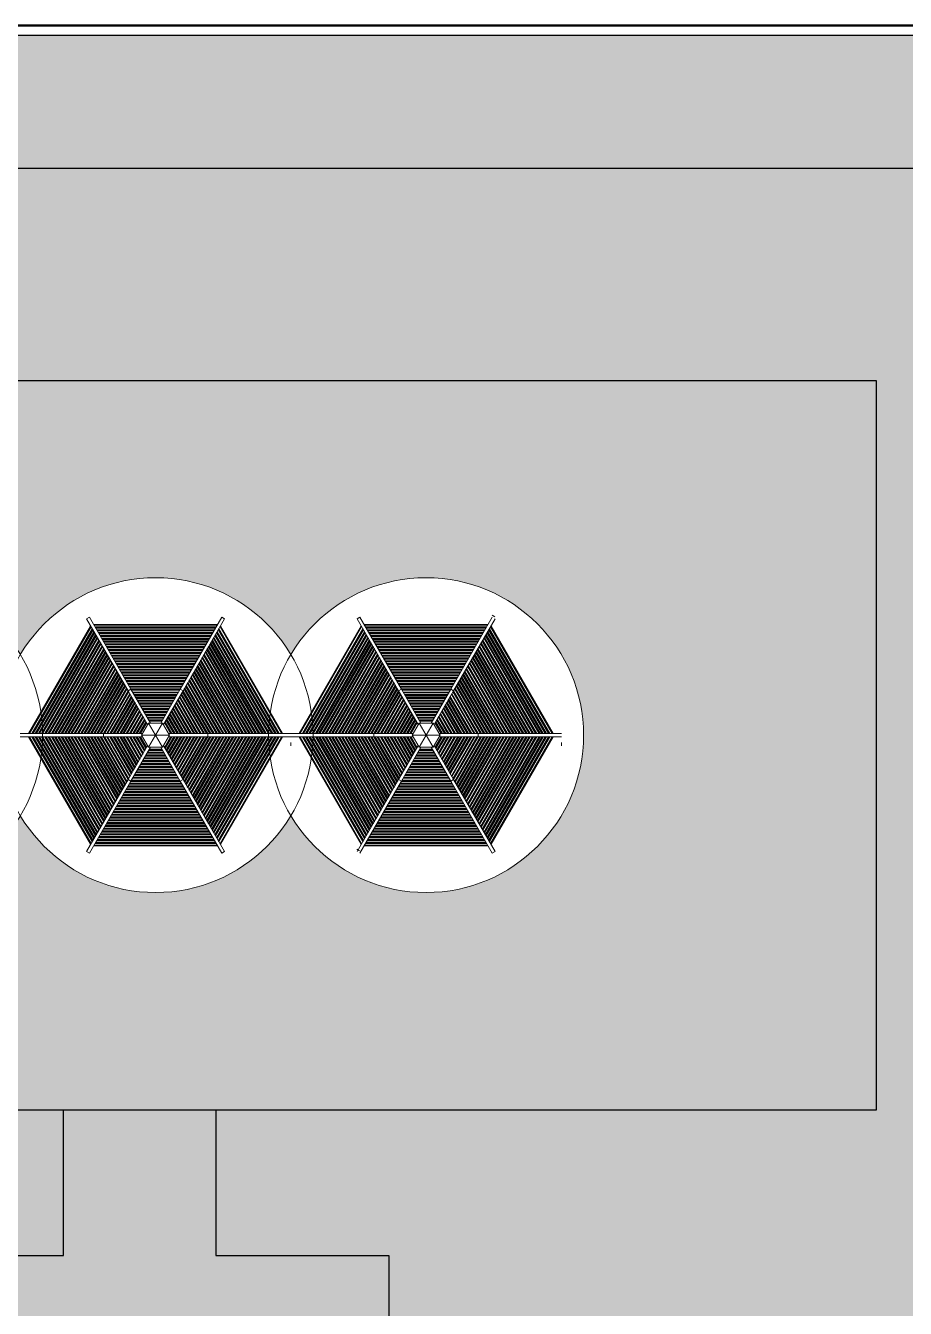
# Model space of a CAD drawing. Header units: millimetres. Extents: x 23 to 299, y 5 to 130.
# Drawn here: x 86.8 to 100.06, y 43.35 to 62.71 of the extents above; entities that cross this region are included whole.
import ezdxf

# ---------------------------------------------------------------- set-up
doc = ezdxf.new("R2010")
doc.units = ezdxf.units.MM
doc.layers.get('0').update_dxf_attribs({"lineweight": 25})
doc.layers.add('001_Dark_1 50', color=7, linetype='Continuous', lineweight=0)
doc.layers.add('LOTTO', color=3, linetype='Continuous', lineweight=50)
doc.layers.add('002_Medium_1 50', color=253, linetype='Continuous')

msp = doc.modelspace()

# ---------------------------------------------------------------- hatches: boundary and pattern name
h = msp.add_hatch()
h.set_pattern_fill('GRASS', scale=0.013)
h.set_pattern_definition([(90, (-74.04778, -8.41556), (-0.23348666, 0.23348666), [0.0619125, -0.4050608]), (45, (-74.04778, -8.41556), (-0.23348666, 0.23348666), [0.0619125, -0.2682875]), (135, (-74.04778, -8.41556), (-0.23348666, -0.23348666), [0.0619125, -0.2682875])])
h.paths.add_polyline_path([(62.36456, 42.04972), (64.36456, 42.04972), (64.36456, 60.55972), (118.04456, 60.55972), (118.04456, 21.87972), (89.80186, 21.87972), (89.80186, 19.87972), (120.04456, 19.87972), (120.04456, 62.55972), (62.36456, 62.55972)])
h = msp.add_hatch(color=92)
h.dxf.hatch_style = 1
h.paths.add_polyline_path([(99.62644, 46.34742), (89.66456, 46.34742), (89.66456, 44.14972), (92.27578, 44.14972), (92.27578, 42.74135), (116.77578, 42.74135), (116.87578, 42.74135), (116.87578, 38.84135), (116.77578, 38.84135), (104.6141, 38.84135), (92.27578, 38.84135), (92.27578, 26.9904), (96.00261, 26.9904), (96.00261, 34.54931), (109.00261, 34.54931), (109.00261, 25.54931), (109.00261, 24.54931), (96.00261, 24.54931), (96.00261, 21.87972), (118.04456, 21.87972), (118.04456, 60.55972), (64.36456, 60.55972), (64.36456, 44.14972), (87.36456, 44.14972), (87.36456, 46.34742), (78.62644, 46.34742), (78.62644, 57.34742), (99.62644, 57.34742)])
h = msp.add_hatch()
h.set_pattern_fill('HONEY', color=8, scale=0.00088)
h.set_pattern_definition([(0, (-187.7449237, -11.2390473), (0.004191, 0.002419674968), [0.002794, -0.005588]), (120, (-187.7449237, -11.2390473), (-0.00419099999, 0.002419674983), [0.002794, -0.005588]), (60, (-187.7449237, -11.2390473), (9e-12, 0.004839349951), [-0.005588, 0.002794])])
h.paths.add_polyline_path([(78.62644, 46.34742), (99.62644, 46.34742), (99.62644, 57.34742), (78.62644, 57.34742)])
h.paths.add_polyline_path([(82.30081, 52.00309, -0.76172853), (86.71563, 53.21954, -0.56796638), (90.79528, 53.21954, -0.76172853), (95.2101, 52.00309, -0.76172853), (90.79528, 50.78664, -0.56796638), (86.71563, 50.78664, -0.76172853)], flags=16)
h.paths.add_polyline_path([(82.76099, 52.02809), (82.73212, 52.02809), (82.74656, 52.00309)], flags=0)
h.paths.add_polyline_path([(83.88971, 52.02809), (83.88878, 52.02809), (83.88878, 52.02648)], flags=0)
h.paths.add_polyline_path([(84.56999, 51.8198), (84.67581, 52.00309), (84.56999, 52.18637), (84.78163, 52.18637), (84.88745, 52.00309), (84.78163, 51.8198)], flags=0)
h.paths.add_polyline_path([(87.96843, 52.02648), (87.96843, 52.02809), (87.96935, 52.02809), (88.34075, 52.67137), (88.32632, 52.69637), (88.38221, 52.69637), (88.38359, 52.69717), (88.38406, 52.69637), (89.12686, 52.69637), (89.14129, 52.72137), (89.16923, 52.67297), (89.17062, 52.67217), (89.17016, 52.67137), (89.54156, 52.02809), (89.57043, 52.02809), (89.54248, 51.97969), (89.54248, 51.97809), (89.54156, 51.97809), (89.17016, 51.3348), (89.18459, 51.3098), (89.12871, 51.3098), (89.12732, 51.309), (89.12686, 51.3098), (88.38406, 51.3098), (88.36962, 51.2848), (88.34168, 51.3332), (88.34029, 51.334), (88.34075, 51.3348), (87.96935, 51.97809), (87.94049, 51.97809)], flags=0)
h.paths.add_polyline_path([(88.54382, 52.00309), (88.64964, 52.18637), (88.86128, 52.18637), (88.9671, 52.00309), (88.86128, 51.8198), (88.64964, 51.8198)], flags=0)
h.paths.add_polyline_path([(93.2498, 52.67137), (93.25027, 52.67217), (93.24888, 52.67297)], flags=0)
h.paths.add_polyline_path([(92.62346, 52.00309), (92.72928, 52.18637), (92.8351, 52.00309)], flags=0)
h = msp.add_hatch(color=9)
h.dxf.hatch_style = 1
h.paths.add_polyline_path([(66.74456, 26.15972), (66.74456, 33.14972), (65.42168, 33.14972), (65.42168, 31.64972, -0.41421356), (63.92168, 33.14972), (62.36456, 33.14972), (62.36456, 21.87972), (63.66319, 21.87972), (64.66319, 21.87972), (89.80186, 21.87972), (92.27578, 21.87972), (96.00261, 21.87972), (96.00261, 26.9904), (92.27578, 26.9904), (92.27578, 38.84135), (92.27578, 42.64135), (92.27578, 44.14972), (89.66456, 44.14972), (89.66456, 46.34742), (87.36456, 46.34742), (87.36456, 44.14972), (64.36456, 44.14972), (64.36456, 42.04972), (71.09456, 42.04972), (84.48456, 42.04972), (84.48456, 33.29972), (84.48456, 24.25972), (75.44456, 24.25972), (66.74456, 24.25972)])

# ---------------------------------------------------------------- linework, layer by layer
for p, q in [((62.21456, 62.70972), (120.19456, 62.70972)), ((99.62644, 57.34742), (78.62644, 57.34742)), ((99.62644, 46.34742), (99.62644, 57.34742)), ((78.62644, 46.34742), (99.62644, 46.34742)), ((87.36456, 44.14972), (87.36456, 46.34742)), ((87.36456, 46.34742), (89.66456, 46.34742)), ((89.66456, 46.34742), (89.66456, 44.14972)), ((64.36456, 44.14972), (87.36456, 44.14972)), ((89.66456, 44.14972), (92.27578, 44.14972)), ((92.27578, 44.14972), (92.27578, 42.64135))]:
    msp.add_line(p, q)
msp.add_lwpolyline([(92.27578, 21.87972), (89.80186, 21.87972), (89.80186, 19.87972), (120.04456, 19.87972), (120.04456, 62.55972), (62.36456, 62.55972), (62.36456, 42.04972), (64.36456, 42.04972), (64.36456, 60.55972), (118.04456, 60.55972), (118.04456, 21.87972), (89.80186, 21.87972)])
at = {"layer": '001_Dark_1 50'}
for p, q in [((93.87267, 53.78944), (93.82937, 53.81444)), ((93.82937, 53.81444), (93.87267, 53.78944)), ((87.7572, 53.78213), (87.71389, 53.75713)), ((87.71389, 53.75713), (87.7572, 53.78213)), ((89.69122, 53.67387), (87.8197, 53.67387)), ((89.684, 53.66137), (87.82691, 53.66137)), ((89.12732, 52.69717), (89.75372, 53.78213)), ((89.17062, 52.67217), (89.79702, 53.75713)), ((90.65585, 52.02809), (89.7273, 53.63637)), ((90.67028, 52.02809), (89.73452, 53.64887)), ((89.79702, 53.75713), (89.75372, 53.78213)), ((89.75372, 53.78213), (89.79702, 53.75713)), ((91.83684, 53.78213), (91.79354, 53.75713)), ((91.79354, 53.75713), (91.83684, 53.78213)), ((93.77086, 53.67387), (91.89934, 53.67387)), ((93.76365, 53.66137), (91.90656, 53.66137)), ((93.20696, 52.69717), (93.83336, 53.78213)), ((93.25027, 52.67217), (93.87666, 53.75713)), ((94.73549, 52.02809), (93.80695, 53.63637)), ((94.74992, 52.02809), (93.81416, 53.64887))]:
    msp.add_line(p, q, dxfattribs=at)
at = {"layer": '001_Dark_1 50', "ltscale": 0.1}
for p, q in [((87.77639, 53.64887), (86.84063, 52.02809)), ((87.78361, 53.63637), (86.85507, 52.02809)), ((88.34029, 52.67217), (87.71389, 53.75713)), ((88.38359, 52.69717), (87.7572, 53.78213)), ((91.85604, 53.64887), (90.92028, 52.02809)), ((91.86326, 53.63637), (90.93471, 52.02809)), ((92.41994, 52.67217), (91.79354, 53.75713)), ((92.46324, 52.69717), (91.83684, 53.78213)), ((88.38359, 52.69717), (88.34029, 52.67217)), ((88.34029, 52.67217), (88.6352, 52.16137)), ((88.38359, 52.69717), (88.6785, 52.18637)), ((89.10232, 52.65387), (88.40859, 52.65387)), ((89.12732, 52.69717), (88.83241, 52.18637)), ((89.17062, 52.67217), (88.87571, 52.16137)), ((89.17062, 52.67217), (89.12732, 52.69717)), ((92.46324, 52.69717), (92.41994, 52.67217)), ((92.41994, 52.67217), (92.71485, 52.16137)), ((92.46324, 52.69717), (92.75815, 52.18637)), ((93.18196, 52.65387), (92.48824, 52.65387)), ((93.20696, 52.69717), (92.91205, 52.18637)), ((93.25027, 52.67217), (92.95535, 52.16137)), ((93.25027, 52.67217), (93.20696, 52.69717)), ((88.36529, 52.62887), (88.01843, 52.02809)), ((88.37251, 52.61637), (88.03286, 52.02809)), ((89.0951, 52.64137), (88.41581, 52.64137)), ((89.47805, 52.02809), (89.1384, 52.61637)), ((89.49248, 52.02809), (89.14562, 52.62887)), ((92.44494, 52.62887), (92.09807, 52.02809)), ((92.45215, 52.61637), (92.11251, 52.02809)), ((93.17475, 52.64137), (92.49546, 52.64137)), ((93.5577, 52.02809), (93.21805, 52.61637)), ((93.57213, 52.02809), (93.22527, 52.62887)), ((88.64964, 52.18637), (88.54382, 52.00309)), ((88.86128, 52.18637), (88.64964, 52.18637)), ((88.64964, 52.18637), (88.86128, 51.8198)), ((88.86128, 52.18637), (88.64964, 51.8198)), ((88.9671, 52.00309), (88.86128, 52.18637)), ((92.72928, 52.18637), (92.62346, 52.00309)), ((92.94092, 52.18637), (92.72928, 52.18637)), ((92.72928, 52.18637), (92.94092, 51.8198)), ((92.94092, 52.18637), (92.72928, 51.8198)), ((93.04674, 52.00309), (92.94092, 52.18637)), ((87.96843, 52.02809), (86.71563, 52.02809)), ((87.96843, 51.97809), (86.71563, 51.97809)), ((86.84063, 51.97809), (87.77639, 50.3573)), ((86.85507, 51.97809), (87.78361, 50.3698)), ((87.96843, 52.02809), (88.55825, 52.02809)), ((87.96843, 52.02809), (87.96843, 51.97809)), ((87.96843, 51.97809), (88.55825, 51.97809)), ((88.01843, 51.97809), (88.36529, 51.3773)), ((88.03286, 51.97809), (88.37251, 51.3898)), ((88.54382, 52.00309), (88.64964, 51.8198)), ((88.54382, 52.00309), (88.9671, 52.00309)), ((88.86128, 51.8198), (88.9671, 52.00309)), ((89.54248, 52.02809), (88.95266, 52.02809)), ((89.54248, 51.97809), (88.95266, 51.97809)), ((89.1384, 51.3898), (89.47805, 51.97809)), ((89.14562, 51.3773), (89.49248, 51.97809)), ((89.54248, 52.02809), (90.79528, 52.02809)), ((89.54248, 51.97809), (89.54248, 52.02809)), ((89.54248, 51.97809), (90.79528, 51.97809)), ((89.7273, 50.3698), (90.65585, 51.97809)), ((89.73452, 50.3573), (90.67028, 51.97809)), ((92.04807, 52.02809), (90.79528, 52.02809)), ((92.04807, 51.97809), (90.79528, 51.97809)), ((90.79528, 51.84059), (90.79528, 51.89059)), ((90.79528, 51.89059), (90.79528, 51.84059)), ((90.92028, 51.97809), (91.85604, 50.3573)), ((90.93471, 51.97809), (91.86326, 50.3698)), ((92.04807, 52.02809), (92.6379, 52.02809)), ((92.04807, 52.02809), (92.04807, 51.97809)), ((92.04807, 51.97809), (92.6379, 51.97809)), ((92.09807, 51.97809), (92.44494, 51.3773)), ((92.11251, 51.97809), (92.45215, 51.3898)), ((92.62346, 52.00309), (92.72928, 51.8198)), ((92.62346, 52.00309), (93.04674, 52.00309)), ((92.94092, 51.8198), (93.04674, 52.00309)), ((93.62213, 52.02809), (93.03231, 52.02809)), ((93.62213, 51.97809), (93.03231, 51.97809)), ((93.21805, 51.3898), (93.5577, 51.97809)), ((93.22527, 51.3773), (93.57213, 51.97809)), ((93.62213, 52.02809), (94.87492, 52.02809)), ((93.62213, 51.97809), (93.62213, 52.02809)), ((93.62213, 51.97809), (94.87492, 51.97809)), ((93.80695, 50.3698), (94.73549, 51.97809)), ((93.81416, 50.3573), (94.74992, 51.97809)), ((94.87492, 51.84059), (94.87492, 51.89059)), ((94.87492, 51.89059), (94.87492, 51.84059)), ((88.34029, 51.334), (88.6352, 51.8448)), ((88.38359, 51.309), (88.6785, 51.8198)), ((88.64964, 51.8198), (88.86128, 51.8198)), ((89.12732, 51.309), (88.83241, 51.8198)), ((89.17062, 51.334), (88.87571, 51.8448)), ((92.41994, 51.334), (92.71485, 51.8448)), ((92.46324, 51.309), (92.75815, 51.8198)), ((92.72928, 51.8198), (92.94092, 51.8198)), ((93.20696, 51.309), (92.91205, 51.8198)), ((93.25027, 51.334), (92.95535, 51.8448)), ((88.34029, 51.334), (87.71389, 50.24905)), ((88.38359, 51.309), (87.7572, 50.22405)), ((88.34029, 51.334), (88.38359, 51.309)), ((88.40859, 51.3523), (89.10232, 51.3523)), ((88.41581, 51.3648), (89.0951, 51.3648)), ((89.12732, 51.309), (89.17062, 51.334)), ((89.12732, 51.309), (89.75372, 50.22405)), ((89.17062, 51.334), (89.79702, 50.24905)), ((92.41994, 51.334), (91.79354, 50.24905)), ((92.46324, 51.309), (91.83684, 50.22405)), ((92.41994, 51.334), (92.46324, 51.309)), ((92.48824, 51.3523), (93.18196, 51.3523)), ((92.49546, 51.3648), (93.17475, 51.3648)), ((93.20696, 51.309), (93.25027, 51.334)), ((93.20696, 51.309), (93.83336, 50.22405)), ((93.25027, 51.334), (93.87666, 50.24905)), ((87.8197, 50.3323), (89.69122, 50.3323)), ((87.82691, 50.3448), (89.684, 50.3448)), ((91.89934, 50.3323), (93.77086, 50.3323)), ((91.90656, 50.3448), (93.76365, 50.3448)), ((87.7572, 50.22405), (87.71389, 50.24905)), ((87.71389, 50.24905), (87.7572, 50.22405)), ((89.75372, 50.22405), (89.79702, 50.24905)), ((89.79702, 50.24905), (89.75372, 50.22405)), ((91.83285, 50.25636), (91.78955, 50.28136)), ((91.78955, 50.28136), (91.83285, 50.25636)), ((93.83336, 50.22405), (93.87666, 50.24905)), ((93.87666, 50.24905), (93.83336, 50.22405))]:
    msp.add_line(p, q, dxfattribs=at)
at = {"layer": '001_Dark_1 50'}
for centre in [(84.67581, 52.00309), (88.75546, 52.00309), (92.8351, 52.00309)]:
    msp.add_circle(centre, 2.375, dxfattribs=at)
at = {"layer": '002_Medium_1 50', "ltscale": 0.1}
for p, q in [((89.66668, 53.63137), (87.84423, 53.63137)), ((89.65946, 53.61887), (87.85145, 53.61887)), ((93.74632, 53.63137), (91.92388, 53.63137)), ((93.73911, 53.61887), (91.9311, 53.61887)), ((87.80093, 53.60637), (86.88971, 52.02809)), ((87.80815, 53.59387), (86.90414, 52.02809)), ((87.82547, 53.56387), (86.93878, 52.02809)), ((87.83269, 53.55137), (86.95322, 52.02809)), ((87.85001, 53.52137), (86.98786, 52.02809)), ((87.85722, 53.50887), (87.00229, 52.02809)), ((87.87454, 53.47887), (87.03693, 52.02809)), ((87.88176, 53.46637), (87.05137, 52.02809)), ((87.89908, 53.43637), (87.08601, 52.02809)), ((87.9063, 53.42387), (87.10044, 52.02809)), ((89.64214, 53.58887), (87.86877, 53.58887)), ((89.63493, 53.57637), (87.87599, 53.57637)), ((89.6176, 53.54637), (87.89331, 53.54637)), ((89.61039, 53.53387), (87.90052, 53.53387)), ((89.59307, 53.50387), (87.91785, 53.50387)), ((89.58585, 53.49137), (87.92506, 53.49137)), ((89.56853, 53.46137), (87.94238, 53.46137)), ((89.56131, 53.44887), (87.9496, 53.44887)), ((90.41047, 52.02809), (89.60461, 53.42387)), ((90.42491, 52.02809), (89.61183, 53.43637)), ((90.45955, 52.02809), (89.62915, 53.46637)), ((90.47398, 52.02809), (89.63637, 53.47887)), ((90.50862, 52.02809), (89.65369, 53.50887)), ((90.52305, 52.02809), (89.66091, 53.52137)), ((90.5577, 52.02809), (89.67823, 53.55137)), ((90.57213, 52.02809), (89.68544, 53.56387)), ((90.60677, 52.02809), (89.70276, 53.59387)), ((90.6212, 52.02809), (89.70998, 53.60637)), ((91.88058, 53.60637), (90.96935, 52.02809)), ((91.88779, 53.59387), (90.98379, 52.02809)), ((91.90511, 53.56387), (91.01843, 52.02809)), ((91.91233, 53.55137), (91.03286, 52.02809)), ((91.92965, 53.52137), (91.0675, 52.02809)), ((91.93687, 53.50887), (91.08194, 52.02809)), ((91.95419, 53.47887), (91.11658, 52.02809)), ((91.96141, 53.46637), (91.13101, 52.02809)), ((91.97873, 53.43637), (91.16565, 52.02809)), ((91.98594, 53.42387), (91.18009, 52.02809)), ((93.72179, 53.58887), (91.94842, 53.58887)), ((93.71457, 53.57637), (91.95563, 53.57637)), ((93.69725, 53.54637), (91.97295, 53.54637)), ((93.69003, 53.53387), (91.98017, 53.53387)), ((93.67271, 53.50387), (91.99749, 53.50387)), ((93.6655, 53.49137), (92.00471, 53.49137)), ((93.64818, 53.46137), (92.02203, 53.46137)), ((93.64096, 53.44887), (92.02924, 53.44887)), ((94.49012, 52.02809), (93.68426, 53.42387)), ((94.50455, 52.02809), (93.69148, 53.43637)), ((94.53919, 52.02809), (93.7088, 53.46637)), ((94.55362, 52.02809), (93.71601, 53.47887)), ((94.58827, 52.02809), (93.73333, 53.50887)), ((94.6027, 52.02809), (93.74055, 53.52137)), ((94.63734, 52.02809), (93.75787, 53.55137)), ((94.65177, 52.02809), (93.76509, 53.56387)), ((94.68642, 52.02809), (93.78241, 53.59387)), ((94.70085, 52.02809), (93.78963, 53.60637)), ((87.92362, 53.39387), (87.13508, 52.02809)), ((87.93084, 53.38137), (87.14952, 52.02809)), ((87.94816, 53.35137), (87.18416, 52.02809)), ((87.95537, 53.33887), (87.19859, 52.02809)), ((87.97269, 53.30887), (87.23323, 52.02809)), ((87.97991, 53.29637), (87.24767, 52.02809)), ((87.99723, 53.26637), (87.28231, 52.02809)), ((88.00445, 53.25387), (87.29674, 52.02809)), ((89.54399, 53.41887), (87.96692, 53.41887)), ((89.53678, 53.40637), (87.97414, 53.40637)), ((89.51946, 53.37637), (87.99146, 53.37637)), ((89.51224, 53.36387), (87.99867, 53.36387)), ((89.49492, 53.33387), (88.01599, 53.33387)), ((89.4877, 53.32137), (88.02321, 53.32137)), ((89.47038, 53.29137), (88.04053, 53.29137)), ((89.46316, 53.27887), (88.04775, 53.27887)), ((89.44584, 53.24887), (88.06507, 53.24887)), ((89.43863, 53.23637), (88.07229, 53.23637)), ((90.21417, 52.02809), (89.50647, 53.25387)), ((90.22861, 52.02809), (89.51368, 53.26637)), ((90.26325, 52.02809), (89.531, 53.29637)), ((90.27768, 52.02809), (89.53822, 53.30887)), ((90.31232, 52.02809), (89.55554, 53.33887)), ((90.32676, 52.02809), (89.56276, 53.35137)), ((90.3614, 52.02809), (89.58008, 53.38137)), ((90.37583, 52.02809), (89.58729, 53.39387)), ((92.00326, 53.39387), (91.21473, 52.02809)), ((92.01048, 53.38137), (91.22916, 52.02809)), ((92.0278, 53.35137), (91.2638, 52.02809)), ((92.03502, 53.33887), (91.27824, 52.02809)), ((92.05234, 53.30887), (91.31288, 52.02809)), ((92.05956, 53.29637), (91.32731, 52.02809)), ((92.07688, 53.26637), (91.36195, 52.02809)), ((92.08409, 53.25387), (91.37639, 52.02809)), ((93.62364, 53.41887), (92.04657, 53.41887)), ((93.61642, 53.40637), (92.05378, 53.40637)), ((93.5991, 53.37637), (92.0711, 53.37637)), ((93.59188, 53.36387), (92.07832, 53.36387)), ((93.57456, 53.33387), (92.09564, 53.33387)), ((93.56735, 53.32137), (92.10286, 53.32137)), ((93.55003, 53.29137), (92.12018, 53.29137)), ((93.54281, 53.27887), (92.12739, 53.27887)), ((93.52549, 53.24887), (92.14471, 53.24887)), ((93.51827, 53.23637), (92.15193, 53.23637)), ((94.29382, 52.02809), (93.58611, 53.25387)), ((94.30825, 52.02809), (93.59333, 53.26637)), ((94.34289, 52.02809), (93.61065, 53.29637)), ((94.35733, 52.02809), (93.61786, 53.30887)), ((94.39197, 52.02809), (93.63518, 53.33887)), ((94.4064, 52.02809), (93.6424, 53.35137)), ((94.44104, 52.02809), (93.65972, 53.38137)), ((94.45548, 52.02809), (93.66694, 53.39387)), ((88.02177, 53.22387), (87.33138, 52.02809)), ((88.02899, 53.21137), (87.34582, 52.02809)), ((88.04631, 53.18137), (87.38046, 52.02809)), ((88.05352, 53.16887), (87.39489, 52.02809)), ((88.07084, 53.13887), (87.42953, 52.02809)), ((88.07806, 53.12637), (87.44397, 52.02809)), ((88.09538, 53.09637), (87.47861, 52.02809)), ((88.1026, 53.08387), (87.49304, 52.02809)), ((88.11992, 53.05387), (87.52768, 52.02809)), ((88.12713, 53.04137), (87.54211, 52.02809)), ((89.42131, 53.20637), (88.08961, 53.20637)), ((89.41409, 53.19387), (88.09682, 53.19387)), ((89.39677, 53.16387), (88.11414, 53.16387)), ((89.38955, 53.15137), (88.12136, 53.15137)), ((89.37223, 53.12137), (88.13868, 53.12137)), ((89.36501, 53.10887), (88.1459, 53.10887)), ((89.34769, 53.07887), (88.16322, 53.07887)), ((89.34048, 53.06637), (88.17044, 53.06637)), ((89.9688, 52.02809), (89.38378, 53.04137)), ((89.98323, 52.02809), (89.39099, 53.05387)), ((90.01787, 52.02809), (89.40832, 53.08387)), ((90.03231, 52.02809), (89.41553, 53.09637)), ((90.06695, 52.02809), (89.43285, 53.12637)), ((90.08138, 52.02809), (89.44007, 53.13887)), ((90.11602, 52.02809), (89.45739, 53.16887)), ((90.13046, 52.02809), (89.46461, 53.18137)), ((90.1651, 52.02809), (89.48193, 53.21137)), ((90.17953, 52.02809), (89.48914, 53.22387)), ((92.10141, 53.22387), (91.41103, 52.02809)), ((92.10863, 53.21137), (91.42546, 52.02809)), ((92.12595, 53.18137), (91.4601, 52.02809)), ((92.13317, 53.16887), (91.47454, 52.02809)), ((92.15049, 53.13887), (91.50918, 52.02809)), ((92.15771, 53.12637), (91.52361, 52.02809)), ((92.17503, 53.09637), (91.55825, 52.02809)), ((92.18224, 53.08387), (91.57268, 52.02809)), ((92.19956, 53.05387), (91.60733, 52.02809)), ((92.20678, 53.04137), (91.62176, 52.02809)), ((93.50095, 53.20637), (92.16925, 53.20637)), ((93.49373, 53.19387), (92.17647, 53.19387)), ((93.47641, 53.16387), (92.19379, 53.16387)), ((93.4692, 53.15137), (92.20101, 53.15137)), ((93.45188, 53.12137), (92.21833, 53.12137)), ((93.44466, 53.10887), (92.22554, 53.10887)), ((93.42734, 53.07887), (92.24286, 53.07887)), ((93.42012, 53.06637), (92.25008, 53.06637)), ((94.04844, 52.02809), (93.46342, 53.04137)), ((94.06288, 52.02809), (93.47064, 53.05387)), ((94.09752, 52.02809), (93.48796, 53.08387)), ((94.11195, 52.02809), (93.49518, 53.09637)), ((94.14659, 52.02809), (93.5125, 53.12637)), ((94.16103, 52.02809), (93.51971, 53.13887)), ((94.19567, 52.02809), (93.53704, 53.16887)), ((94.2101, 52.02809), (93.54425, 53.18137)), ((94.24474, 52.02809), (93.56157, 53.21137)), ((94.25918, 52.02809), (93.56879, 53.22387)), ((88.14446, 53.01137), (87.57676, 52.02809)), ((88.15167, 52.99887), (87.59119, 52.02809)), ((88.16899, 52.96887), (87.62583, 52.02809)), ((88.17621, 52.95637), (87.64026, 52.02809)), ((88.19353, 52.92637), (87.67491, 52.02809)), ((88.20075, 52.91387), (87.68934, 52.02809)), ((88.21807, 52.88387), (87.72398, 52.02809)), ((88.22528, 52.87137), (87.73841, 52.02809)), ((89.32316, 53.03637), (88.18776, 53.03637)), ((89.31594, 53.02387), (88.19497, 53.02387)), ((89.29862, 52.99387), (88.21229, 52.99387)), ((89.2914, 52.98137), (88.21951, 52.98137)), ((89.27408, 52.95137), (88.23683, 52.95137)), ((89.26686, 52.93887), (88.24405, 52.93887)), ((89.24954, 52.90887), (88.26137, 52.90887)), ((89.24233, 52.89637), (88.26859, 52.89637)), ((89.22501, 52.86637), (88.28591, 52.86637)), ((89.21779, 52.85387), (88.29312, 52.85387)), ((89.7725, 52.02809), (89.28563, 52.87137)), ((89.78693, 52.02809), (89.29285, 52.88387)), ((89.82157, 52.02809), (89.31017, 52.91387)), ((89.83601, 52.02809), (89.31738, 52.92637)), ((89.87065, 52.02809), (89.3347, 52.95637)), ((89.88508, 52.02809), (89.34192, 52.96887)), ((89.91972, 52.02809), (89.35924, 52.99887)), ((89.93416, 52.02809), (89.36646, 53.01137)), ((92.2241, 53.01137), (91.6564, 52.02809)), ((92.23132, 52.99887), (91.67083, 52.02809)), ((92.24864, 52.96887), (91.70548, 52.02809)), ((92.25585, 52.95637), (91.71991, 52.02809)), ((92.27318, 52.92637), (91.75455, 52.02809)), ((92.28039, 52.91387), (91.76898, 52.02809)), ((92.29771, 52.88387), (91.80362, 52.02809)), ((92.30493, 52.87137), (91.81806, 52.02809)), ((93.4028, 53.03637), (92.2674, 53.03637)), ((93.39558, 53.02387), (92.27462, 53.02387)), ((93.37826, 52.99387), (92.29194, 52.99387)), ((93.37105, 52.98137), (92.29916, 52.98137)), ((93.35373, 52.95137), (92.31648, 52.95137)), ((93.34651, 52.93887), (92.32369, 52.93887)), ((93.32919, 52.90887), (92.34101, 52.90887)), ((93.32197, 52.89637), (92.34823, 52.89637)), ((93.30465, 52.86637), (92.36555, 52.86637)), ((93.29743, 52.85387), (92.37277, 52.85387)), ((93.85214, 52.02809), (93.36527, 52.87137)), ((93.86658, 52.02809), (93.37249, 52.88387)), ((93.90122, 52.02809), (93.38981, 52.91387)), ((93.91565, 52.02809), (93.39703, 52.92637)), ((93.95029, 52.02809), (93.41435, 52.95637)), ((93.96473, 52.02809), (93.42157, 52.96887)), ((93.99937, 52.02809), (93.43889, 52.99887)), ((94.0138, 52.02809), (93.4461, 53.01137)), ((88.2426, 52.84137), (87.77305, 52.02809)), ((88.24982, 52.82887), (87.78749, 52.02809)), ((88.26714, 52.79887), (87.82213, 52.02809)), ((88.27436, 52.78637), (87.83656, 52.02809)), ((88.29168, 52.75637), (87.8712, 52.02809)), ((88.2989, 52.74387), (87.88564, 52.02809)), ((88.31622, 52.71387), (87.92028, 52.02809)), ((88.32343, 52.70137), (87.93471, 52.02809)), ((88.34075, 52.67137), (87.96935, 52.02809)), ((88.34797, 52.65887), (87.98379, 52.02809)), ((89.20047, 52.82387), (88.31044, 52.82387)), ((89.19325, 52.81137), (88.31766, 52.81137)), ((89.17593, 52.78137), (88.33498, 52.78137)), ((89.16872, 52.76887), (88.3422, 52.76887)), ((89.15139, 52.73887), (88.35952, 52.73887)), ((89.14418, 52.72637), (88.36674, 52.72637)), ((89.12686, 52.69637), (88.38406, 52.69637)), ((89.11964, 52.68387), (88.39127, 52.68387)), ((89.52713, 52.02809), (89.16294, 52.65887)), ((89.54156, 52.02809), (89.17016, 52.67137)), ((89.5762, 52.02809), (89.18748, 52.70137)), ((89.59063, 52.02809), (89.1947, 52.71387)), ((89.62528, 52.02809), (89.21202, 52.74387)), ((89.63971, 52.02809), (89.21923, 52.75637)), ((89.67435, 52.02809), (89.23655, 52.78637)), ((89.68878, 52.02809), (89.24377, 52.79887)), ((89.72342, 52.02809), (89.26109, 52.82887)), ((89.73786, 52.02809), (89.26831, 52.84137)), ((92.32225, 52.84137), (91.8527, 52.02809)), ((92.32947, 52.82887), (91.86713, 52.02809)), ((92.34679, 52.79887), (91.90177, 52.02809)), ((92.354, 52.78637), (91.91621, 52.02809)), ((92.37132, 52.75637), (91.95085, 52.02809)), ((92.37854, 52.74387), (91.96528, 52.02809)), ((92.39586, 52.71387), (91.99992, 52.02809)), ((92.40308, 52.70137), (92.01436, 52.02809)), ((92.4204, 52.67137), (92.049, 52.02809)), ((92.42762, 52.65887), (92.06343, 52.02809)), ((93.28011, 52.82387), (92.39009, 52.82387)), ((93.2729, 52.81137), (92.39731, 52.81137)), ((93.25558, 52.78137), (92.41463, 52.78137)), ((93.24836, 52.76887), (92.42184, 52.76887)), ((93.23104, 52.73887), (92.43916, 52.73887)), ((93.22382, 52.72637), (92.44638, 52.72637)), ((93.2065, 52.69637), (92.4637, 52.69637)), ((93.19929, 52.68387), (92.47092, 52.68387)), ((93.60677, 52.02809), (93.24259, 52.65887)), ((93.6212, 52.02809), (93.2498, 52.67137)), ((93.65585, 52.02809), (93.26712, 52.70137)), ((93.67028, 52.02809), (93.27434, 52.71387)), ((93.70492, 52.02809), (93.29166, 52.74387)), ((93.71935, 52.02809), (93.29888, 52.75637)), ((93.75399, 52.02809), (93.3162, 52.78637)), ((93.76843, 52.02809), (93.32342, 52.79887)), ((93.80307, 52.02809), (93.34074, 52.82887)), ((93.8175, 52.02809), (93.34795, 52.84137)), ((88.38983, 52.58637), (88.0675, 52.02809)), ((88.39705, 52.57387), (88.08194, 52.02809)), ((88.41437, 52.54387), (88.11658, 52.02809)), ((88.42158, 52.53137), (88.13101, 52.02809)), ((88.4389, 52.50137), (88.16565, 52.02809)), ((88.44612, 52.48887), (88.18009, 52.02809)), ((88.46344, 52.45887), (88.21473, 52.02809)), ((89.07778, 52.61137), (88.43313, 52.61137)), ((89.07057, 52.59887), (88.44035, 52.59887)), ((89.05325, 52.56887), (88.45767, 52.56887)), ((89.04603, 52.55637), (88.46488, 52.55637)), ((89.02871, 52.52637), (88.48221, 52.52637)), ((89.02149, 52.51387), (88.48942, 52.51387)), ((89.00417, 52.48387), (88.50674, 52.48387)), ((88.99695, 52.47137), (88.51396, 52.47137)), ((89.29619, 52.02809), (89.04747, 52.45887)), ((89.33083, 52.02809), (89.06479, 52.48887)), ((89.34526, 52.02809), (89.07201, 52.50137)), ((89.3799, 52.02809), (89.08933, 52.53137)), ((89.39433, 52.02809), (89.09655, 52.54387)), ((89.42898, 52.02809), (89.11387, 52.57387)), ((89.44341, 52.02809), (89.12108, 52.58637)), ((92.46947, 52.58637), (92.14715, 52.02809)), ((92.47669, 52.57387), (92.16158, 52.02809)), ((92.49401, 52.54387), (92.19622, 52.02809)), ((92.50123, 52.53137), (92.21066, 52.02809)), ((92.51855, 52.50137), (92.2453, 52.02809)), ((92.52577, 52.48887), (92.25973, 52.02809)), ((92.54309, 52.45887), (92.29437, 52.02809)), ((93.15743, 52.61137), (92.51278, 52.61137)), ((93.15021, 52.59887), (92.51999, 52.59887)), ((93.13289, 52.56887), (92.53731, 52.56887)), ((93.12567, 52.55637), (92.54453, 52.55637)), ((93.10835, 52.52637), (92.56185, 52.52637)), ((93.10114, 52.51387), (92.56907, 52.51387)), ((93.08382, 52.48387), (92.58639, 52.48387)), ((93.0766, 52.47137), (92.5936, 52.47137)), ((93.37583, 52.02809), (93.12712, 52.45887)), ((93.41047, 52.02809), (93.14444, 52.48887)), ((93.42491, 52.02809), (93.15165, 52.50137)), ((93.45955, 52.02809), (93.16897, 52.53137)), ((93.47398, 52.02809), (93.17619, 52.54387)), ((93.50862, 52.02809), (93.19351, 52.57387)), ((93.52305, 52.02809), (93.20073, 52.58637)), ((88.47066, 52.44637), (88.22916, 52.02809)), ((88.48798, 52.41637), (88.2638, 52.02809)), ((88.4952, 52.40387), (88.27824, 52.02809)), ((88.51252, 52.37387), (88.31288, 52.02809)), ((88.51973, 52.36137), (88.32731, 52.02809)), ((88.53705, 52.33137), (88.36195, 52.02809)), ((88.54427, 52.31887), (88.37639, 52.02809)), ((88.56159, 52.28887), (88.41103, 52.02809)), ((88.56881, 52.27637), (88.42546, 52.02809)), ((88.97963, 52.44137), (88.53128, 52.44137)), ((88.97242, 52.42887), (88.5385, 52.42887)), ((88.9551, 52.39887), (88.55582, 52.39887)), ((88.94788, 52.38637), (88.56303, 52.38637)), ((88.93056, 52.35637), (88.58035, 52.35637)), ((88.92334, 52.34387), (88.58757, 52.34387)), ((88.90602, 52.31387), (88.60489, 52.31387)), ((88.8988, 52.30137), (88.61211, 52.30137)), ((88.88148, 52.27137), (88.62943, 52.27137)), ((89.08545, 52.02809), (88.94211, 52.27637)), ((89.09989, 52.02809), (88.94932, 52.28887)), ((89.13453, 52.02809), (88.96664, 52.31887)), ((89.14896, 52.02809), (88.97386, 52.33137)), ((89.1836, 52.02809), (88.99118, 52.36137)), ((89.19804, 52.02809), (88.9984, 52.37387)), ((89.23268, 52.02809), (89.01572, 52.40387)), ((89.24711, 52.02809), (89.02293, 52.41637)), ((89.28175, 52.02809), (89.04025, 52.44637)), ((92.5503, 52.44637), (92.30881, 52.02809)), ((92.56762, 52.41637), (92.34345, 52.02809)), ((92.57484, 52.40387), (92.35788, 52.02809)), ((92.59216, 52.37387), (92.39252, 52.02809)), ((92.59938, 52.36137), (92.40696, 52.02809)), ((92.6167, 52.33137), (92.4416, 52.02809)), ((92.62392, 52.31887), (92.45603, 52.02809)), ((92.64124, 52.28887), (92.49067, 52.02809)), ((92.64845, 52.27637), (92.50511, 52.02809)), ((93.05928, 52.44137), (92.61093, 52.44137)), ((93.05206, 52.42887), (92.61814, 52.42887)), ((93.03474, 52.39887), (92.63546, 52.39887)), ((93.02752, 52.38637), (92.64268, 52.38637)), ((93.0102, 52.35637), (92.66, 52.35637)), ((93.00299, 52.34387), (92.66722, 52.34387)), ((92.98567, 52.31387), (92.68454, 52.31387)), ((92.97845, 52.30137), (92.69175, 52.30137)), ((92.96113, 52.27137), (92.70907, 52.27137)), ((93.1651, 52.02809), (93.02175, 52.27637)), ((93.17953, 52.02809), (93.02897, 52.28887)), ((93.21417, 52.02809), (93.04629, 52.31887)), ((93.22861, 52.02809), (93.0535, 52.33137)), ((93.26325, 52.02809), (93.07082, 52.36137)), ((93.27768, 52.02809), (93.07804, 52.37387)), ((93.31232, 52.02809), (93.09536, 52.40387)), ((93.32676, 52.02809), (93.10258, 52.41637)), ((93.3614, 52.02809), (93.1199, 52.44637)), ((88.58613, 52.24637), (88.4601, 52.02809)), ((88.59335, 52.23387), (88.47454, 52.02809)), ((88.61067, 52.20387), (88.50918, 52.02809)), ((88.61788, 52.19137), (88.52361, 52.02809)), ((88.87427, 52.25887), (88.63665, 52.25887)), ((88.85695, 52.22887), (88.65397, 52.22887)), ((88.84973, 52.21637), (88.66118, 52.21637)), ((88.9873, 52.02809), (88.89303, 52.19137)), ((89.00174, 52.02809), (88.90025, 52.20387)), ((89.03638, 52.02809), (88.91757, 52.23387)), ((89.05081, 52.02809), (88.92478, 52.24637)), ((92.66577, 52.24637), (92.53975, 52.02809)), ((92.67299, 52.23387), (92.55418, 52.02809)), ((92.69031, 52.20387), (92.58882, 52.02809)), ((92.69753, 52.19137), (92.60326, 52.02809)), ((92.95391, 52.25887), (92.71629, 52.25887)), ((92.93659, 52.22887), (92.73361, 52.22887)), ((92.92937, 52.21637), (92.74083, 52.21637)), ((93.06695, 52.02809), (92.97268, 52.19137)), ((93.08138, 52.02809), (92.97989, 52.20387)), ((93.11602, 52.02809), (92.99721, 52.23387)), ((93.13046, 52.02809), (93.00443, 52.24637)), ((86.88971, 51.97809), (87.80093, 50.3998)), ((86.90414, 51.97809), (87.80815, 50.4123)), ((86.93878, 51.97809), (87.82547, 50.4423)), ((86.95322, 51.97809), (87.83269, 50.4548)), ((86.98786, 51.97809), (87.85001, 50.4848)), ((87.00229, 51.97809), (87.85722, 50.4973)), ((87.03693, 51.97809), (87.87454, 50.5273)), ((87.05137, 51.97809), (87.88176, 50.5398)), ((87.08601, 51.97809), (87.89908, 50.5698)), ((87.10044, 51.97809), (87.9063, 50.5823)), ((87.13508, 51.97809), (87.92362, 50.6123)), ((87.14952, 51.97809), (87.93084, 50.6248)), ((87.18416, 51.97809), (87.94816, 50.6548)), ((87.19859, 51.97809), (87.95537, 50.6673)), ((87.23323, 51.97809), (87.97269, 50.6973)), ((87.24767, 51.97809), (87.97991, 50.7098)), ((87.28231, 51.97809), (87.99723, 50.7398)), ((87.29674, 51.97809), (88.00445, 50.7523)), ((87.33138, 51.97809), (88.02177, 50.7823)), ((87.34582, 51.97809), (88.02899, 50.7948)), ((87.38046, 51.97809), (88.04631, 50.8248)), ((87.39489, 51.97809), (88.05352, 50.8373)), ((87.42953, 51.97809), (88.07084, 50.8673)), ((87.44397, 51.97809), (88.07806, 50.8798)), ((87.47861, 51.97809), (88.09538, 50.9098)), ((87.49304, 51.97809), (88.1026, 50.9223)), ((87.52768, 51.97809), (88.11992, 50.9523)), ((87.54211, 51.97809), (88.12713, 50.9648)), ((87.57676, 51.97809), (88.14446, 50.9948)), ((87.59119, 51.97809), (88.15167, 51.0073)), ((87.62583, 51.97809), (88.16899, 51.0373)), ((87.64026, 51.97809), (88.17621, 51.0498)), ((87.67491, 51.97809), (88.19353, 51.0798)), ((87.68934, 51.97809), (88.20075, 51.0923)), ((87.72398, 51.97809), (88.21807, 51.1223)), ((87.73841, 51.97809), (88.22528, 51.1348)), ((87.77305, 51.97809), (88.2426, 51.1648)), ((87.78749, 51.97809), (88.24982, 51.1773)), ((87.82213, 51.97809), (88.26714, 51.2073)), ((87.83656, 51.97809), (88.27436, 51.2198)), ((87.8712, 51.97809), (88.29168, 51.2498)), ((87.88564, 51.97809), (88.2989, 51.2623)), ((87.92028, 51.97809), (88.31622, 51.2923)), ((87.93471, 51.97809), (88.32343, 51.3048)), ((87.96935, 51.97809), (88.34075, 51.3348)), ((87.98379, 51.97809), (88.34797, 51.3473)), ((88.0675, 51.97809), (88.38983, 51.4198)), ((88.08194, 51.97809), (88.39705, 51.4323)), ((88.11658, 51.97809), (88.41437, 51.4623)), ((88.13101, 51.97809), (88.42158, 51.4748)), ((88.16565, 51.97809), (88.4389, 51.5048)), ((88.18009, 51.97809), (88.44612, 51.5173)), ((88.21473, 51.97809), (88.46344, 51.5473)), ((88.22916, 51.97809), (88.47066, 51.5598)), ((88.2638, 51.97809), (88.48798, 51.5898)), ((88.27824, 51.97809), (88.4952, 51.6023)), ((88.31288, 51.97809), (88.51252, 51.6323)), ((88.32731, 51.97809), (88.51973, 51.6448)), ((88.36195, 51.97809), (88.53705, 51.6748)), ((88.37639, 51.97809), (88.54427, 51.6873)), ((88.41103, 51.97809), (88.56159, 51.7173)), ((88.42546, 51.97809), (88.56881, 51.7298)), ((88.4601, 51.97809), (88.58613, 51.7598)), ((88.47454, 51.97809), (88.59335, 51.7723)), ((88.50918, 51.97809), (88.61067, 51.8023)), ((88.52361, 51.97809), (88.61788, 51.8148)), ((88.89303, 51.8148), (88.9873, 51.97809)), ((88.90025, 51.8023), (89.00174, 51.97809)), ((88.91757, 51.7723), (89.03638, 51.97809)), ((88.92478, 51.7598), (89.05081, 51.97809)), ((88.94211, 51.7298), (89.08545, 51.97809)), ((88.94932, 51.7173), (89.09989, 51.97809)), ((88.96664, 51.6873), (89.13453, 51.97809)), ((88.97386, 51.6748), (89.14896, 51.97809)), ((88.99118, 51.6448), (89.1836, 51.97809)), ((88.9984, 51.6323), (89.19804, 51.97809)), ((89.01572, 51.6023), (89.23268, 51.97809)), ((89.02293, 51.5898), (89.24711, 51.97809)), ((89.04025, 51.5598), (89.28175, 51.97809)), ((89.04747, 51.5473), (89.29619, 51.97809)), ((89.06479, 51.5173), (89.33083, 51.97809)), ((89.07201, 51.5048), (89.34526, 51.97809)), ((89.08933, 51.4748), (89.3799, 51.97809)), ((89.09655, 51.4623), (89.39433, 51.97809)), ((89.11387, 51.4323), (89.42898, 51.97809)), ((89.12108, 51.4198), (89.44341, 51.97809)), ((89.16294, 51.3473), (89.52713, 51.97809)), ((89.17016, 51.3348), (89.54156, 51.97809)), ((89.18748, 51.3048), (89.5762, 51.97809)), ((89.1947, 51.2923), (89.59063, 51.97809)), ((89.21202, 51.2623), (89.62528, 51.97809)), ((89.21923, 51.2498), (89.63971, 51.97809)), ((89.23655, 51.2198), (89.67435, 51.97809)), ((89.24377, 51.2073), (89.68878, 51.97809)), ((89.26109, 51.1773), (89.72342, 51.97809)), ((89.26831, 51.1648), (89.73786, 51.97809)), ((89.28563, 51.1348), (89.7725, 51.97809)), ((89.29285, 51.1223), (89.78693, 51.97809)), ((89.31017, 51.0923), (89.82157, 51.97809)), ((89.31738, 51.0798), (89.83601, 51.97809)), ((89.3347, 51.0498), (89.87065, 51.97809)), ((89.34192, 51.0373), (89.88508, 51.97809)), ((89.35924, 51.0073), (89.91972, 51.97809)), ((89.36646, 50.9948), (89.93416, 51.97809)), ((89.38378, 50.9648), (89.9688, 51.97809)), ((89.39099, 50.9523), (89.98323, 51.97809)), ((89.40832, 50.9223), (90.01787, 51.97809)), ((89.41553, 50.9098), (90.03231, 51.97809)), ((89.43285, 50.8798), (90.06695, 51.97809)), ((89.44007, 50.8673), (90.08138, 51.97809)), ((89.45739, 50.8373), (90.11602, 51.97809)), ((89.46461, 50.8248), (90.13046, 51.97809)), ((89.48193, 50.7948), (90.1651, 51.97809)), ((89.48914, 50.7823), (90.17953, 51.97809)), ((89.50647, 50.7523), (90.21417, 51.97809)), ((89.51368, 50.7398), (90.22861, 51.97809)), ((89.531, 50.7098), (90.26325, 51.97809)), ((89.53822, 50.6973), (90.27768, 51.97809)), ((89.55554, 50.6673), (90.31232, 51.97809)), ((89.56276, 50.6548), (90.32676, 51.97809)), ((89.58008, 50.6248), (90.3614, 51.97809)), ((89.58729, 50.6123), (90.37583, 51.97809)), ((89.60461, 50.5823), (90.41047, 51.97809)), ((89.61183, 50.5698), (90.42491, 51.97809)), ((89.62915, 50.5398), (90.45955, 51.97809)), ((89.63637, 50.5273), (90.47398, 51.97809)), ((89.65369, 50.4973), (90.50862, 51.97809)), ((89.66091, 50.4848), (90.52305, 51.97809)), ((89.67823, 50.4548), (90.5577, 51.97809)), ((89.68544, 50.4423), (90.57213, 51.97809)), ((89.70276, 50.4123), (90.60677, 51.97809)), ((89.70998, 50.3998), (90.6212, 51.97809)), ((90.96935, 51.97809), (91.88058, 50.3998)), ((90.98379, 51.97809), (91.88779, 50.4123)), ((91.01843, 51.97809), (91.90511, 50.4423)), ((91.03286, 51.97809), (91.91233, 50.4548)), ((91.0675, 51.97809), (91.92965, 50.4848)), ((91.08194, 51.97809), (91.93687, 50.4973)), ((91.11658, 51.97809), (91.95419, 50.5273)), ((91.13101, 51.97809), (91.96141, 50.5398)), ((91.16565, 51.97809), (91.97873, 50.5698)), ((91.18009, 51.97809), (91.98594, 50.5823)), ((91.21473, 51.97809), (92.00326, 50.6123)), ((91.22916, 51.97809), (92.01048, 50.6248)), ((91.2638, 51.97809), (92.0278, 50.6548)), ((91.27824, 51.97809), (92.03502, 50.6673)), ((91.31288, 51.97809), (92.05234, 50.6973)), ((91.32731, 51.97809), (92.05956, 50.7098)), ((91.36195, 51.97809), (92.07688, 50.7398)), ((91.37639, 51.97809), (92.08409, 50.7523)), ((91.41103, 51.97809), (92.10141, 50.7823)), ((91.42546, 51.97809), (92.10863, 50.7948)), ((91.4601, 51.97809), (92.12595, 50.8248)), ((91.47454, 51.97809), (92.13317, 50.8373)), ((91.50918, 51.97809), (92.15049, 50.8673)), ((91.52361, 51.97809), (92.15771, 50.8798)), ((91.55825, 51.97809), (92.17503, 50.9098)), ((91.57268, 51.97809), (92.18224, 50.9223)), ((91.60733, 51.97809), (92.19956, 50.9523)), ((91.62176, 51.97809), (92.20678, 50.9648)), ((91.6564, 51.97809), (92.2241, 50.9948)), ((91.67083, 51.97809), (92.23132, 51.0073)), ((91.70548, 51.97809), (92.24864, 51.0373)), ((91.71991, 51.97809), (92.25585, 51.0498)), ((91.75455, 51.97809), (92.27318, 51.0798)), ((91.76898, 51.97809), (92.28039, 51.0923)), ((91.80362, 51.97809), (92.29771, 51.1223)), ((91.81806, 51.97809), (92.30493, 51.1348)), ((91.8527, 51.97809), (92.32225, 51.1648)), ((91.86713, 51.97809), (92.32947, 51.1773)), ((91.90177, 51.97809), (92.34679, 51.2073)), ((91.91621, 51.97809), (92.354, 51.2198)), ((91.95085, 51.97809), (92.37132, 51.2498)), ((91.96528, 51.97809), (92.37854, 51.2623)), ((91.99992, 51.97809), (92.39586, 51.2923)), ((92.01436, 51.97809), (92.40308, 51.3048)), ((92.049, 51.97809), (92.4204, 51.3348)), ((92.06343, 51.97809), (92.42762, 51.3473)), ((92.14715, 51.97809), (92.46947, 51.4198)), ((92.16158, 51.97809), (92.47669, 51.4323)), ((92.19622, 51.97809), (92.49401, 51.4623)), ((92.21066, 51.97809), (92.50123, 51.4748)), ((92.2453, 51.97809), (92.51855, 51.5048)), ((92.25973, 51.97809), (92.52577, 51.5173)), ((92.29437, 51.97809), (92.54309, 51.5473)), ((92.30881, 51.97809), (92.5503, 51.5598)), ((92.34345, 51.97809), (92.56762, 51.5898)), ((92.35788, 51.97809), (92.57484, 51.6023)), ((92.39252, 51.97809), (92.59216, 51.6323)), ((92.40696, 51.97809), (92.59938, 51.6448)), ((92.4416, 51.97809), (92.6167, 51.6748)), ((92.45603, 51.97809), (92.62392, 51.6873)), ((92.49067, 51.97809), (92.64124, 51.7173)), ((92.50511, 51.97809), (92.64845, 51.7298)), ((92.53975, 51.97809), (92.66577, 51.7598)), ((92.55418, 51.97809), (92.67299, 51.7723)), ((92.58882, 51.97809), (92.69031, 51.8023)), ((92.60326, 51.97809), (92.69753, 51.8148)), ((92.97268, 51.8148), (93.06695, 51.97809)), ((92.97989, 51.8023), (93.08138, 51.97809)), ((92.99721, 51.7723), (93.11602, 51.97809)), ((93.00443, 51.7598), (93.13046, 51.97809)), ((93.02175, 51.7298), (93.1651, 51.97809)), ((93.02897, 51.7173), (93.17953, 51.97809)), ((93.04629, 51.6873), (93.21417, 51.97809)), ((93.0535, 51.6748), (93.22861, 51.97809)), ((93.07082, 51.6448), (93.26325, 51.97809)), ((93.07804, 51.6323), (93.27768, 51.97809)), ((93.09536, 51.6023), (93.31232, 51.97809)), ((93.10258, 51.5898), (93.32676, 51.97809)), ((93.1199, 51.5598), (93.3614, 51.97809)), ((93.12712, 51.5473), (93.37583, 51.97809)), ((93.14444, 51.5173), (93.41047, 51.97809)), ((93.15165, 51.5048), (93.42491, 51.97809)), ((93.16897, 51.4748), (93.45955, 51.97809)), ((93.17619, 51.4623), (93.47398, 51.97809)), ((93.19351, 51.4323), (93.50862, 51.97809)), ((93.20073, 51.4198), (93.52305, 51.97809)), ((93.24259, 51.3473), (93.60677, 51.97809)), ((93.2498, 51.3348), (93.6212, 51.97809)), ((93.26712, 51.3048), (93.65585, 51.97809)), ((93.27434, 51.2923), (93.67028, 51.97809)), ((93.29166, 51.2623), (93.70492, 51.97809)), ((93.29888, 51.2498), (93.71935, 51.97809)), ((93.3162, 51.2198), (93.75399, 51.97809)), ((93.32342, 51.2073), (93.76843, 51.97809)), ((93.34074, 51.1773), (93.80307, 51.97809)), ((93.34795, 51.1648), (93.8175, 51.97809)), ((93.36527, 51.1348), (93.85214, 51.97809)), ((93.37249, 51.1223), (93.86658, 51.97809)), ((93.38981, 51.0923), (93.90122, 51.97809)), ((93.39703, 51.0798), (93.91565, 51.97809)), ((93.41435, 51.0498), (93.95029, 51.97809)), ((93.42157, 51.0373), (93.96473, 51.97809)), ((93.43889, 51.0073), (93.99937, 51.97809)), ((93.4461, 50.9948), (94.0138, 51.97809)), ((93.46342, 50.9648), (94.04844, 51.97809)), ((93.47064, 50.9523), (94.06288, 51.97809)), ((93.48796, 50.9223), (94.09752, 51.97809)), ((93.49518, 50.9098), (94.11195, 51.97809)), ((93.5125, 50.8798), (94.14659, 51.97809)), ((93.51971, 50.8673), (94.16103, 51.97809)), ((93.53704, 50.8373), (94.19567, 51.97809)), ((93.54425, 50.8248), (94.2101, 51.97809)), ((93.56157, 50.7948), (94.24474, 51.97809)), ((93.56879, 50.7823), (94.25918, 51.97809)), ((93.58611, 50.7523), (94.29382, 51.97809)), ((93.59333, 50.7398), (94.30825, 51.97809)), ((93.61065, 50.7098), (94.34289, 51.97809)), ((93.61786, 50.6973), (94.35733, 51.97809)), ((93.63518, 50.6673), (94.39197, 51.97809)), ((93.6424, 50.6548), (94.4064, 51.97809)), ((93.65972, 50.6248), (94.44104, 51.97809)), ((93.66694, 50.6123), (94.45548, 51.97809)), ((93.68426, 50.5823), (94.49012, 51.97809)), ((93.69148, 50.5698), (94.50455, 51.97809)), ((93.7088, 50.5398), (94.53919, 51.97809)), ((93.71601, 50.5273), (94.55362, 51.97809)), ((93.73333, 50.4973), (94.58827, 51.97809)), ((93.74055, 50.4848), (94.6027, 51.97809)), ((93.75787, 50.4548), (94.63734, 51.97809)), ((93.76509, 50.4423), (94.65177, 51.97809)), ((93.78241, 50.4123), (94.68642, 51.97809)), ((93.78963, 50.3998), (94.70085, 51.97809)), ((88.60489, 51.6923), (88.90602, 51.6923)), ((88.61211, 51.7048), (88.8988, 51.7048)), ((88.62943, 51.7348), (88.88148, 51.7348)), ((88.63665, 51.7473), (88.87427, 51.7473)), ((88.65397, 51.7773), (88.85695, 51.7773)), ((88.66118, 51.7898), (88.84973, 51.7898)), ((92.68454, 51.6923), (92.98567, 51.6923)), ((92.69175, 51.7048), (92.97845, 51.7048)), ((92.70907, 51.7348), (92.96113, 51.7348)), ((92.71629, 51.7473), (92.95391, 51.7473)), ((92.73361, 51.7773), (92.93659, 51.7773)), ((92.74083, 51.7898), (92.92937, 51.7898)), ((88.48942, 51.4923), (89.02149, 51.4923)), ((88.50674, 51.5223), (89.00417, 51.5223)), ((88.51396, 51.5348), (88.99695, 51.5348)), ((88.53128, 51.5648), (88.97963, 51.5648)), ((88.5385, 51.5773), (88.97242, 51.5773)), ((88.55582, 51.6073), (88.9551, 51.6073)), ((88.56303, 51.6198), (88.94788, 51.6198)), ((88.58035, 51.6498), (88.93056, 51.6498)), ((88.58757, 51.6623), (88.92334, 51.6623)), ((92.56907, 51.4923), (93.10114, 51.4923)), ((92.58639, 51.5223), (93.08382, 51.5223)), ((92.5936, 51.5348), (93.0766, 51.5348)), ((92.61093, 51.5648), (93.05928, 51.5648)), ((92.61814, 51.5773), (93.05206, 51.5773)), ((92.63546, 51.6073), (93.03474, 51.6073)), ((92.64268, 51.6198), (93.02752, 51.6198)), ((92.66, 51.6498), (93.0102, 51.6498)), ((92.66722, 51.6623), (93.00299, 51.6623)), ((88.38406, 51.3098), (89.12686, 51.3098)), ((88.39127, 51.3223), (89.11964, 51.3223)), ((88.43313, 51.3948), (89.07778, 51.3948)), ((88.44035, 51.4073), (89.07057, 51.4073)), ((88.45767, 51.4373), (89.05325, 51.4373)), ((88.46488, 51.4498), (89.04603, 51.4498)), ((88.48221, 51.4798), (89.02871, 51.4798)), ((92.4637, 51.3098), (93.2065, 51.3098)), ((92.47092, 51.3223), (93.19929, 51.3223)), ((92.51278, 51.3948), (93.15743, 51.3948)), ((92.51999, 51.4073), (93.15021, 51.4073)), ((92.53731, 51.4373), (93.13289, 51.4373)), ((92.54453, 51.4498), (93.12567, 51.4498)), ((92.56185, 51.4798), (93.10835, 51.4798)), ((88.26859, 51.1098), (89.24233, 51.1098)), ((88.28591, 51.1398), (89.22501, 51.1398)), ((88.29312, 51.1523), (89.21779, 51.1523)), ((88.31044, 51.1823), (89.20047, 51.1823)), ((88.31766, 51.1948), (89.19325, 51.1948)), ((88.33498, 51.2248), (89.17593, 51.2248)), ((88.3422, 51.2373), (89.16872, 51.2373)), ((88.35952, 51.2673), (89.15139, 51.2673)), ((88.36674, 51.2798), (89.14418, 51.2798)), ((92.34823, 51.1098), (93.32197, 51.1098)), ((92.36555, 51.1398), (93.30465, 51.1398)), ((92.37277, 51.1523), (93.29743, 51.1523)), ((92.39009, 51.1823), (93.28011, 51.1823)), ((92.39731, 51.1948), (93.2729, 51.1948)), ((92.41463, 51.2248), (93.25558, 51.2248)), ((92.42184, 51.2373), (93.24836, 51.2373)), ((92.43916, 51.2673), (93.23104, 51.2673)), ((92.44638, 51.2798), (93.22382, 51.2798)), ((88.16322, 50.9273), (89.34769, 50.9273)), ((88.17044, 50.9398), (89.34048, 50.9398)), ((88.18776, 50.9698), (89.32316, 50.9698)), ((88.19497, 50.9823), (89.31594, 50.9823)), ((88.21229, 51.0123), (89.29862, 51.0123)), ((88.21951, 51.0248), (89.2914, 51.0248)), ((88.23683, 51.0548), (89.27408, 51.0548)), ((88.24405, 51.0673), (89.26686, 51.0673)), ((88.26137, 51.0973), (89.24954, 51.0973)), ((92.24286, 50.9273), (93.42734, 50.9273)), ((92.25008, 50.9398), (93.42012, 50.9398)), ((92.2674, 50.9698), (93.4028, 50.9698)), ((92.27462, 50.9823), (93.39558, 50.9823)), ((92.29194, 51.0123), (93.37826, 51.0123)), ((92.29916, 51.0248), (93.37105, 51.0248)), ((92.31648, 51.0548), (93.35373, 51.0548)), ((92.32369, 51.0673), (93.34651, 51.0673)), ((92.34101, 51.0973), (93.32919, 51.0973)), ((88.04053, 50.7148), (89.47038, 50.7148)), ((88.04775, 50.7273), (89.46316, 50.7273)), ((88.06507, 50.7573), (89.44584, 50.7573)), ((88.07229, 50.7698), (89.43863, 50.7698)), ((88.08961, 50.7998), (89.42131, 50.7998)), ((88.09682, 50.8123), (89.41409, 50.8123)), ((88.11414, 50.8423), (89.39677, 50.8423)), ((88.12136, 50.8548), (89.38955, 50.8548)), ((88.13868, 50.8848), (89.37223, 50.8848)), ((88.1459, 50.8973), (89.36501, 50.8973)), ((92.12018, 50.7148), (93.55003, 50.7148)), ((92.12739, 50.7273), (93.54281, 50.7273)), ((92.14471, 50.7573), (93.52549, 50.7573)), ((92.15193, 50.7698), (93.51827, 50.7698)), ((92.16925, 50.7998), (93.50095, 50.7998)), ((92.17647, 50.8123), (93.49373, 50.8123)), ((92.19379, 50.8423), (93.47641, 50.8423)), ((92.20101, 50.8548), (93.4692, 50.8548)), ((92.21833, 50.8848), (93.45188, 50.8848)), ((92.22554, 50.8973), (93.44466, 50.8973)), ((87.94238, 50.5448), (89.56853, 50.5448)), ((87.9496, 50.5573), (89.56131, 50.5573)), ((87.96692, 50.5873), (89.54399, 50.5873)), ((87.97414, 50.5998), (89.53678, 50.5998)), ((87.99146, 50.6298), (89.51946, 50.6298)), ((87.99867, 50.6423), (89.51224, 50.6423)), ((88.01599, 50.6723), (89.49492, 50.6723)), ((88.02321, 50.6848), (89.4877, 50.6848)), ((92.02203, 50.5448), (93.64818, 50.5448)), ((92.02924, 50.5573), (93.64096, 50.5573)), ((92.04657, 50.5873), (93.62364, 50.5873)), ((92.05378, 50.5998), (93.61642, 50.5998)), ((92.0711, 50.6298), (93.5991, 50.6298)), ((92.07832, 50.6423), (93.59188, 50.6423)), ((92.09564, 50.6723), (93.57456, 50.6723)), ((92.10286, 50.6848), (93.56735, 50.6848)), ((87.84423, 50.3748), (89.66668, 50.3748)), ((87.85145, 50.3873), (89.65946, 50.3873)), ((87.86877, 50.4173), (89.64214, 50.4173)), ((87.87599, 50.4298), (89.63493, 50.4298)), ((87.89331, 50.4598), (89.6176, 50.4598)), ((87.90052, 50.4723), (89.61039, 50.4723)), ((87.91785, 50.5023), (89.59307, 50.5023)), ((87.92506, 50.5148), (89.58585, 50.5148)), ((91.92388, 50.3748), (93.74632, 50.3748)), ((91.9311, 50.3873), (93.73911, 50.3873)), ((91.94842, 50.4173), (93.72179, 50.4173)), ((91.95563, 50.4298), (93.71457, 50.4298)), ((91.97295, 50.4598), (93.69725, 50.4598)), ((91.98017, 50.4723), (93.69003, 50.4723)), ((91.99749, 50.5023), (93.67271, 50.5023)), ((92.00471, 50.5148), (93.6655, 50.5148))]:
    msp.add_line(p, q, dxfattribs=at)
at = {"layer": 'LOTTO'}
msp.add_lwpolyline([(60.19456, 17.70972), (120.19456, 17.70972), (120.19456, 62.70972), (60.19456, 62.70972)], close=True, dxfattribs=at)

doc.saveas('drawing.dxf')
